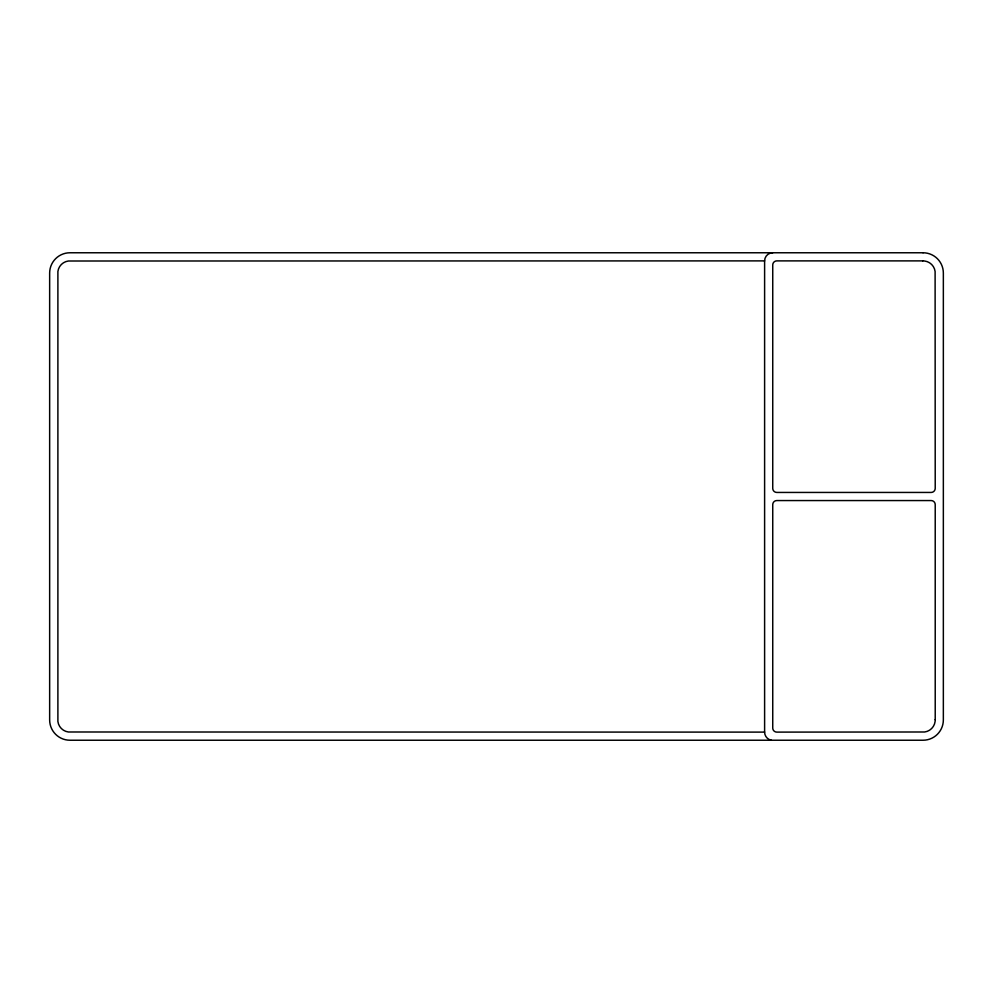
<?xml version="1.0" encoding="UTF-8"?>
<svg xmlns="http://www.w3.org/2000/svg" width="993" height="993" viewBox="0 0 993 993"><rect width="100%" height="100%" fill="white"/><g stroke="black" fill="none" stroke-linecap="round" stroke-linejoin="round"><path stroke-width="1.49" d="M772.74 252.768A8.13 8.13 0 0 0 764.61 260.886L68.368 261.01A12.164 12.164 0 0 0 57.892 271.486L57.892 721.514A12.164 12.164 0 0 0 68.368 731.99L764.61 732.114A8.279 8.279 0 0 0 771.325 740.232M764.61 260.886L764.61 732.114M935.22 719.664L935.108 721.514A12.164 12.164 0 0 1 924.632 731.99L776.799 732.114A4.059 4.059 0 0 1 772.74 728.055L772.74 504.63A4.059 4.059 0 0 1 776.799 500.559L931.161 500.559A4.059 4.059 0 0 1 935.22 504.63L935.22 719.664M923.043 252.768L69.957 252.768A20.307 20.307 0 0 0 49.65 273.075L49.65 719.925A20.307 20.307 0 0 0 69.957 740.232L923.043 740.232A20.307 20.307 0 0 0 943.35 719.925L943.35 273.075A20.307 20.307 0 0 0 923.043 252.768M922.77 260.886L776.799 260.886A4.059 4.059 0 0 0 772.74 264.945L772.74 488.37A4.059 4.059 0 0 0 776.799 492.441L931.161 492.441A4.059 4.059 0 0 0 935.22 488.37L935.108 271.486A12.164 12.164 0 0 0 924.632 261.01L922.77 260.886"/></g></svg>
